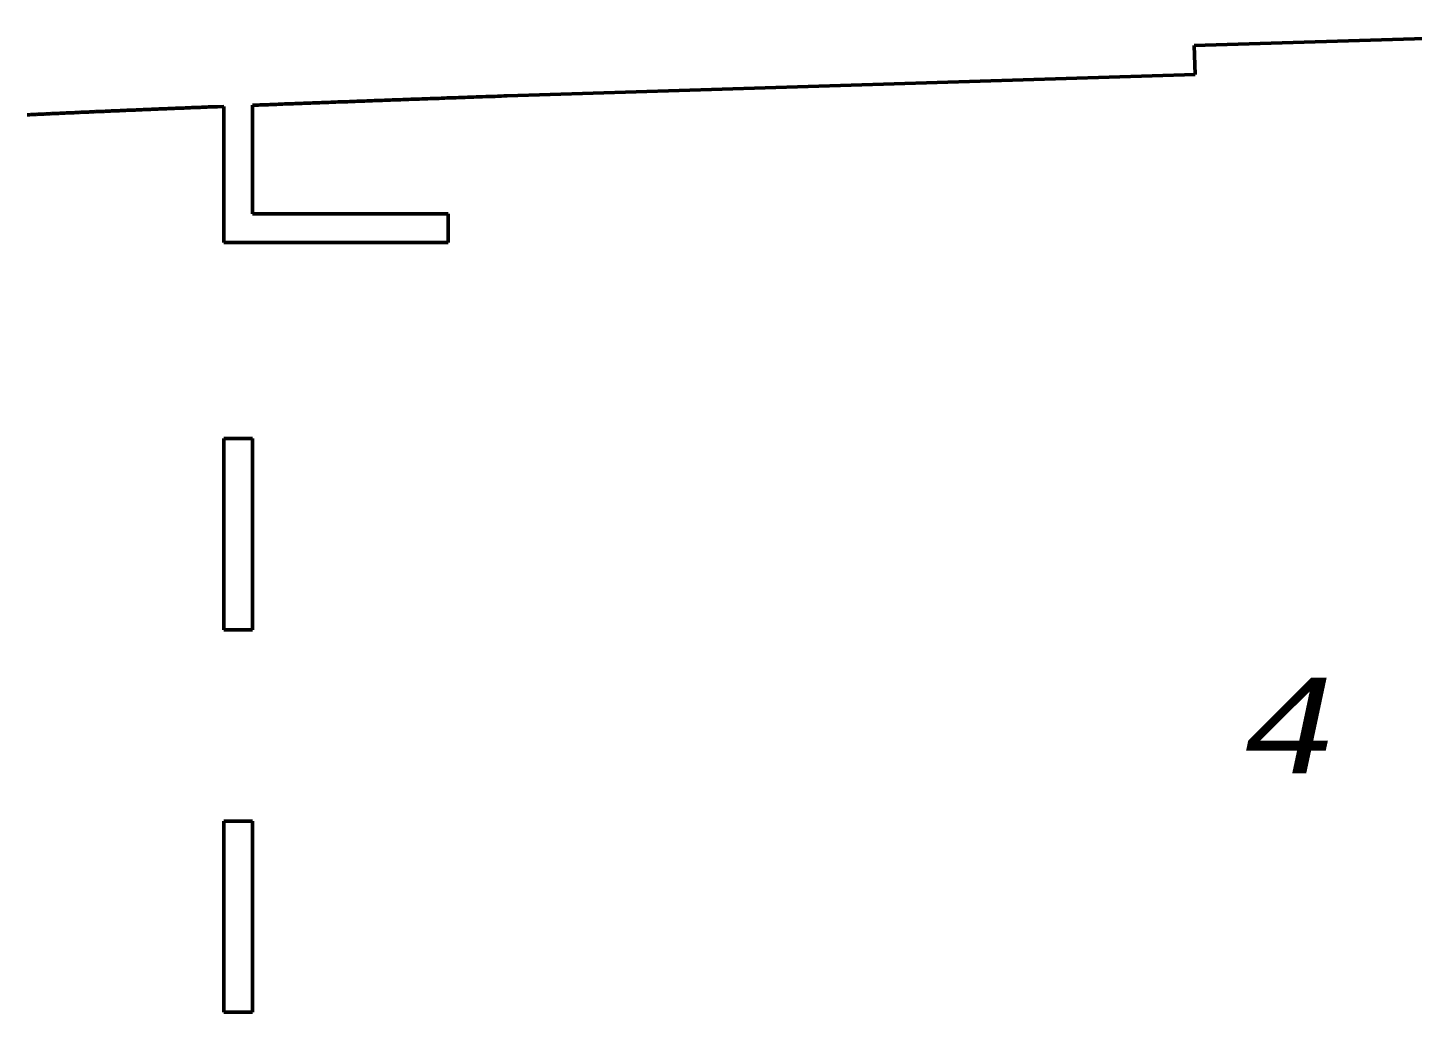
# Model space of a CAD drawing. Header units: millimetres. Extents: x -237 to 1000, y -57 to 526.
# Drawn here: x 616 to 760.9, y 190 to 292.9 of the extents above; entities that cross this region are included whole.
import ezdxf

# ---------------------------------------------------------------- set-up
doc = ezdxf.new("R2010")
doc.units = ezdxf.units.MM
doc.layers.add('Graviranje', color=1, linetype='Continuous', lineweight=25, true_color=0xff0000)
doc.layers.add('Rez', color=30, linetype='Continuous', lineweight=50, true_color=0xff7f00)
doc.styles.add('textstyle4', font='')
doc.styles.get('textstyle4').set_extended_font_data('CourierCad', italic=True)

# ---------------------------------------------------------------- blocks, each defined once
blk = doc.blocks.new('Dno')
at = {"layer": 'Rez'}
for p, q in [((-59.97, 72.95), (-119.97, 71.07)), ((-119.97, 71.07), (-119.87, 68.07)), ((-119.87, 68.07), (-191.83, 65.82)), ((-208.8, 65.2), (-209.05, 65.19)), ((-208.55, 65.21), (-208.8, 65.2)), ((-208.3, 65.22), (-208.55, 65.21)), ((-208.04, 65.23), (-208.3, 65.22)), ((-207.79, 65.24), (-208.04, 65.23)), ((-207.53, 65.25), (-207.79, 65.24)), ((-207.28, 65.26), (-207.53, 65.25)), ((-207.02, 65.27), (-207.28, 65.26)), ((-206.76, 65.28), (-207.02, 65.27)), ((-206.5, 65.29), (-206.76, 65.28)), ((-206.24, 65.3), (-206.5, 65.29)), ((-205.98, 65.31), (-206.24, 65.3)), ((-205.71, 65.32), (-205.98, 65.31)), ((-205.45, 65.33), (-205.71, 65.32)), ((-205.18, 65.34), (-205.45, 65.33)), ((-204.91, 65.35), (-205.18, 65.34)), ((-204.65, 65.36), (-204.91, 65.35)), ((-204.38, 65.37), (-204.65, 65.36)), ((-204.1, 65.38), (-204.38, 65.37)), ((-203.83, 65.39), (-204.1, 65.38)), ((-203.56, 65.4), (-203.83, 65.39)), ((-203.28, 65.41), (-203.56, 65.4)), ((-203.01, 65.42), (-203.28, 65.41)), ((-202.73, 65.43), (-203.01, 65.42)), ((-202.45, 65.44), (-202.73, 65.43)), ((-202.17, 65.45), (-202.45, 65.44)), ((-201.89, 65.46), (-202.17, 65.45)), ((-201.61, 65.47), (-201.89, 65.46)), ((-201.32, 65.48), (-201.61, 65.47)), ((-201.04, 65.49), (-201.32, 65.48)), ((-200.75, 65.5), (-201.04, 65.49)), ((-200.46, 65.51), (-200.75, 65.5)), ((-200.17, 65.52), (-200.46, 65.51)), ((-199.88, 65.53), (-200.17, 65.52)), ((-199.59, 65.54), (-199.88, 65.53)), ((-199.29, 65.55), (-199.59, 65.54)), ((-199, 65.56), (-199.29, 65.55)), ((-198.7, 65.57), (-199, 65.56)), ((-198.4, 65.58), (-198.7, 65.57)), ((-198.11, 65.6), (-198.4, 65.58)), ((-197.81, 65.61), (-198.11, 65.6)), ((-197.5, 65.62), (-197.81, 65.61)), ((-197.2, 65.63), (-197.5, 65.62)), ((-196.9, 65.64), (-197.2, 65.63)), ((-196.59, 65.65), (-196.9, 65.64)), ((-196.28, 65.66), (-196.59, 65.65)), ((-195.97, 65.67), (-196.28, 65.66)), ((-195.66, 65.68), (-195.97, 65.67)), ((-195.35, 65.69), (-195.66, 65.68)), ((-195.04, 65.71), (-195.35, 65.69)), ((-194.72, 65.72), (-195.04, 65.71)), ((-194.41, 65.73), (-194.72, 65.72)), ((-194.09, 65.74), (-194.41, 65.73)), ((-193.77, 65.75), (-194.09, 65.74)), ((-193.45, 65.76), (-193.77, 65.75)), ((-193.13, 65.77), (-193.45, 65.76)), ((-192.81, 65.79), (-193.13, 65.77)), ((-192.48, 65.8), (-192.81, 65.79)), ((-192.16, 65.81), (-192.48, 65.8)), ((-191.83, 65.82), (-192.16, 65.81)), ((-241.98, 63.84), (-242.08, 63.84)), ((-241.88, 63.85), (-241.98, 63.84)), ((-241.78, 63.85), (-241.88, 63.85)), ((-241.68, 63.86), (-241.78, 63.85)), ((-241.58, 63.86), (-241.68, 63.86)), ((-241.48, 63.87), (-241.58, 63.86)), ((-241.38, 63.87), (-241.48, 63.87)), ((-241.28, 63.87), (-241.38, 63.87)), ((-241.18, 63.88), (-241.28, 63.87)), ((-241.08, 63.88), (-241.18, 63.88)), ((-240.97, 63.89), (-241.08, 63.88)), ((-240.87, 63.89), (-240.97, 63.89)), ((-240.77, 63.9), (-240.87, 63.89)), ((-240.66, 63.9), (-240.77, 63.9)), ((-240.56, 63.91), (-240.66, 63.9)), ((-240.46, 63.91), (-240.56, 63.91)), ((-240.35, 63.92), (-240.46, 63.91)), ((-240.25, 63.92), (-240.35, 63.92)), ((-240.14, 63.93), (-240.25, 63.92)), ((-240.04, 63.93), (-240.14, 63.93)), ((-239.93, 63.94), (-240.04, 63.93)), ((-239.83, 63.94), (-239.93, 63.94)), ((-239.72, 63.95), (-239.83, 63.94)), ((-239.61, 63.95), (-239.72, 63.95)), ((-239.51, 63.96), (-239.61, 63.95)), ((-239.4, 63.96), (-239.51, 63.96)), ((-239.29, 63.97), (-239.4, 63.96)), ((-239.18, 63.97), (-239.29, 63.97)), ((-239.08, 63.98), (-239.18, 63.97)), ((-238.97, 63.98), (-239.08, 63.98)), ((-238.86, 63.99), (-238.97, 63.98)), ((-238.75, 63.99), (-238.86, 63.99)), ((-238.64, 64), (-238.75, 63.99)), ((-238.53, 64), (-238.64, 64)), ((-238.42, 64.01), (-238.53, 64)), ((-238.31, 64.01), (-238.42, 64.01)), ((-238.2, 64.02), (-238.31, 64.01)), ((-238.08, 64.02), (-238.2, 64.02)), ((-237.97, 64.03), (-238.08, 64.02)), ((-237.86, 64.03), (-237.97, 64.03)), ((-237.75, 64.04), (-237.86, 64.03)), ((-237.63, 64.04), (-237.75, 64.04)), ((-237.52, 64.05), (-237.63, 64.04)), ((-237.41, 64.05), (-237.52, 64.05)), ((-237.29, 64.06), (-237.41, 64.05)), ((-237.18, 64.06), (-237.29, 64.06)), ((-237.06, 64.07), (-237.18, 64.06)), ((-236.95, 64.08), (-237.06, 64.07)), ((-236.83, 64.08), (-236.95, 64.08)), ((-236.71, 64.09), (-236.83, 64.08)), ((-236.6, 64.09), (-236.71, 64.09)), ((-236.48, 64.1), (-236.6, 64.09)), ((-236.36, 64.1), (-236.48, 64.1)), ((-236.24, 64.11), (-236.36, 64.1)), ((-236.12, 64.11), (-236.24, 64.11)), ((-236, 64.12), (-236.12, 64.11)), ((-235.88, 64.12), (-236, 64.12)), ((-235.76, 64.13), (-235.88, 64.12)), ((-235.64, 64.13), (-235.76, 64.13)), ((-235.52, 64.14), (-235.64, 64.13)), ((-235.4, 64.14), (-235.52, 64.14)), ((-235.28, 64.15), (-235.4, 64.14)), ((-235.15, 64.16), (-235.28, 64.15)), ((-235.03, 64.16), (-235.15, 64.16)), ((-234.91, 64.17), (-235.03, 64.16)), ((-234.78, 64.17), (-234.91, 64.17)), ((-234.66, 64.18), (-234.78, 64.17)), ((-234.53, 64.18), (-234.66, 64.18)), ((-234.4, 64.19), (-234.53, 64.18)), ((-234.28, 64.19), (-234.4, 64.19)), ((-234.15, 64.2), (-234.28, 64.19)), ((-234.02, 64.2), (-234.15, 64.2)), ((-233.89, 64.21), (-234.02, 64.2)), ((-233.77, 64.22), (-233.89, 64.21)), ((-233.64, 64.22), (-233.77, 64.22)), ((-233.51, 64.23), (-233.64, 64.22)), ((-233.38, 64.23), (-233.51, 64.23)), ((-233.24, 64.24), (-233.38, 64.23)), ((-233.11, 64.24), (-233.24, 64.24)), ((-232.98, 64.25), (-233.11, 64.24)), ((-232.85, 64.26), (-232.98, 64.25)), ((-232.71, 64.26), (-232.85, 64.26)), ((-232.58, 64.27), (-232.71, 64.26)), ((-232.44, 64.27), (-232.58, 64.27)), ((-232.31, 64.28), (-232.44, 64.27)), ((-232.17, 64.28), (-232.31, 64.28)), ((-232.04, 64.29), (-232.17, 64.28)), ((-231.9, 64.3), (-232.04, 64.29)), ((-231.76, 64.3), (-231.9, 64.3)), ((-231.62, 64.31), (-231.76, 64.3)), ((-231.48, 64.31), (-231.62, 64.31)), ((-231.34, 64.32), (-231.48, 64.31)), ((-231.2, 64.33), (-231.34, 64.32)), ((-231.06, 64.33), (-231.2, 64.33)), ((-230.92, 64.34), (-231.06, 64.33)), ((-230.78, 64.34), (-230.92, 64.34)), ((-230.64, 64.35), (-230.78, 64.34)), ((-230.49, 64.36), (-230.64, 64.35)), ((-230.35, 64.36), (-230.49, 64.36)), ((-230.2, 64.37), (-230.35, 64.36)), ((-230.06, 64.37), (-230.2, 64.37)), ((-229.91, 64.38), (-230.06, 64.37)), ((-229.76, 64.39), (-229.91, 64.38)), ((-229.62, 64.39), (-229.76, 64.39)), ((-229.47, 64.4), (-229.62, 64.39)), ((-229.32, 64.4), (-229.47, 64.4)), ((-229.17, 64.41), (-229.32, 64.4)), ((-229.02, 64.42), (-229.17, 64.41)), ((-228.87, 64.42), (-229.02, 64.42)), ((-228.71, 64.43), (-228.87, 64.42)), ((-228.56, 64.44), (-228.71, 64.43)), ((-228.41, 64.44), (-228.56, 64.44)), ((-228.25, 64.45), (-228.41, 64.44)), ((-228.1, 64.46), (-228.25, 64.45)), ((-227.94, 64.46), (-228.1, 64.46)), ((-227.78, 64.47), (-227.94, 64.46)), ((-227.63, 64.47), (-227.78, 64.47)), ((-227.47, 64.48), (-227.63, 64.47)), ((-227.31, 64.49), (-227.47, 64.48)), ((-227.15, 64.49), (-227.31, 64.49)), ((-226.99, 64.5), (-227.15, 64.49)), ((-226.83, 64.51), (-226.99, 64.5)), ((-226.67, 64.51), (-226.83, 64.51)), ((-226.5, 64.52), (-226.67, 64.51)), ((-226.34, 64.53), (-226.5, 64.52)), ((-226.18, 64.53), (-226.34, 64.53)), ((-226.01, 64.54), (-226.18, 64.53)), ((-225.85, 64.55), (-226.01, 64.54)), ((-225.68, 64.55), (-225.85, 64.55)), ((-225.51, 64.56), (-225.68, 64.55)), ((-225.34, 64.57), (-225.51, 64.56)), ((-225.17, 64.57), (-225.34, 64.57)), ((-225, 64.58), (-225.17, 64.57)), ((-224.83, 64.59), (-225, 64.58)), ((-224.66, 64.59), (-224.83, 64.59)), ((-224.49, 64.6), (-224.66, 64.59)), ((-224.31, 64.61), (-224.49, 64.6)), ((-224.14, 64.62), (-224.31, 64.61)), ((-223.96, 64.62), (-224.14, 64.62)), ((-223.79, 64.63), (-223.96, 64.62)), ((-223.61, 64.64), (-223.79, 64.63)), ((-223.43, 64.64), (-223.61, 64.64)), ((-223.26, 64.65), (-223.43, 64.64)), ((-223.08, 64.66), (-223.26, 64.65)), ((-222.9, 64.66), (-223.08, 64.66)), ((-222.71, 64.67), (-222.9, 64.66)), ((-222.53, 64.68), (-222.71, 64.67)), ((-222.35, 64.69), (-222.53, 64.68)), ((-222.16, 64.69), (-222.35, 64.69)), ((-221.5, 64.72), (-222.16, 64.69)), ((-221.5, 64.72), (-221.5, 50.5)), ((-217.88, 64.86), (-218.5, 64.84)), ((-218.5, 64.84), (-218.5, 53.5)), ((-217.67, 64.87), (-217.88, 64.86)), ((-217.46, 64.88), (-217.67, 64.87)), ((-217.26, 64.88), (-217.46, 64.88)), ((-217.05, 64.89), (-217.26, 64.88)), ((-216.84, 64.9), (-217.05, 64.89)), ((-216.63, 64.91), (-216.84, 64.9)), ((-216.41, 64.92), (-216.63, 64.91)), ((-216.2, 64.92), (-216.41, 64.92)), ((-215.99, 64.93), (-216.2, 64.92)), ((-215.77, 64.94), (-215.99, 64.93)), ((-215.55, 64.95), (-215.77, 64.94)), ((-215.34, 64.96), (-215.55, 64.95)), ((-215.12, 64.97), (-215.34, 64.96)), ((-214.9, 64.97), (-215.12, 64.97)), ((-214.68, 64.98), (-214.9, 64.97)), ((-214.46, 64.99), (-214.68, 64.98)), ((-214.23, 65), (-214.46, 64.99)), ((-214.01, 65.01), (-214.23, 65)), ((-213.78, 65.02), (-214.01, 65.01)), ((-213.56, 65.03), (-213.78, 65.02)), ((-213.33, 65.03), (-213.56, 65.03)), ((-213.1, 65.04), (-213.33, 65.03)), ((-212.87, 65.05), (-213.1, 65.04)), ((-212.64, 65.06), (-212.87, 65.05)), ((-212.41, 65.07), (-212.64, 65.06)), ((-212.18, 65.08), (-212.41, 65.07)), ((-211.94, 65.09), (-212.18, 65.08)), ((-211.71, 65.09), (-211.94, 65.09)), ((-211.47, 65.1), (-211.71, 65.09)), ((-211.23, 65.11), (-211.47, 65.1)), ((-211, 65.12), (-211.23, 65.11)), ((-210.76, 65.13), (-211, 65.12)), ((-210.52, 65.14), (-210.76, 65.13)), ((-210.27, 65.15), (-210.52, 65.14)), ((-210.03, 65.16), (-210.27, 65.15)), ((-209.79, 65.17), (-210.03, 65.16)), ((-209.54, 65.18), (-209.79, 65.17)), ((-209.29, 65.19), (-209.54, 65.18)), ((-209.05, 65.19), (-209.29, 65.19)), ((-218.5, 53.5), (-198, 53.5)), ((-198, 53.5), (-198, 50.5)), ((-221.5, 50.5), (-198, 50.5)), ((-218.5, 30), (-221.5, 30)), ((-221.5, 30), (-221.5, 10)), ((-218.5, 30), (-218.5, 10)), ((-221.5, 10), (-218.5, 10)), ((-221.5, -10), (-218.5, -10)), ((-221.5, -10), (-221.5, -30)), ((-218.5, -10), (-218.5, -30)), ((-218.5, -30), (-221.5, -30))]:
    blk.add_line(p, q, dxfattribs=at)
at = {"layer": 'Graviranje', "insert": (-110, 0), "char_height": 10, "attachment_point": 5, "style": 'textstyle4'}
blk.add_mtext('4', dxfattribs=at)

msp = doc.modelspace()

# ---------------------------------------------------------------- block references
at = {"layer": 'Rez'}
msp.add_blockref('Dno', (858.04, 220), dxfattribs=at)

doc.saveas('drawing.dxf')
